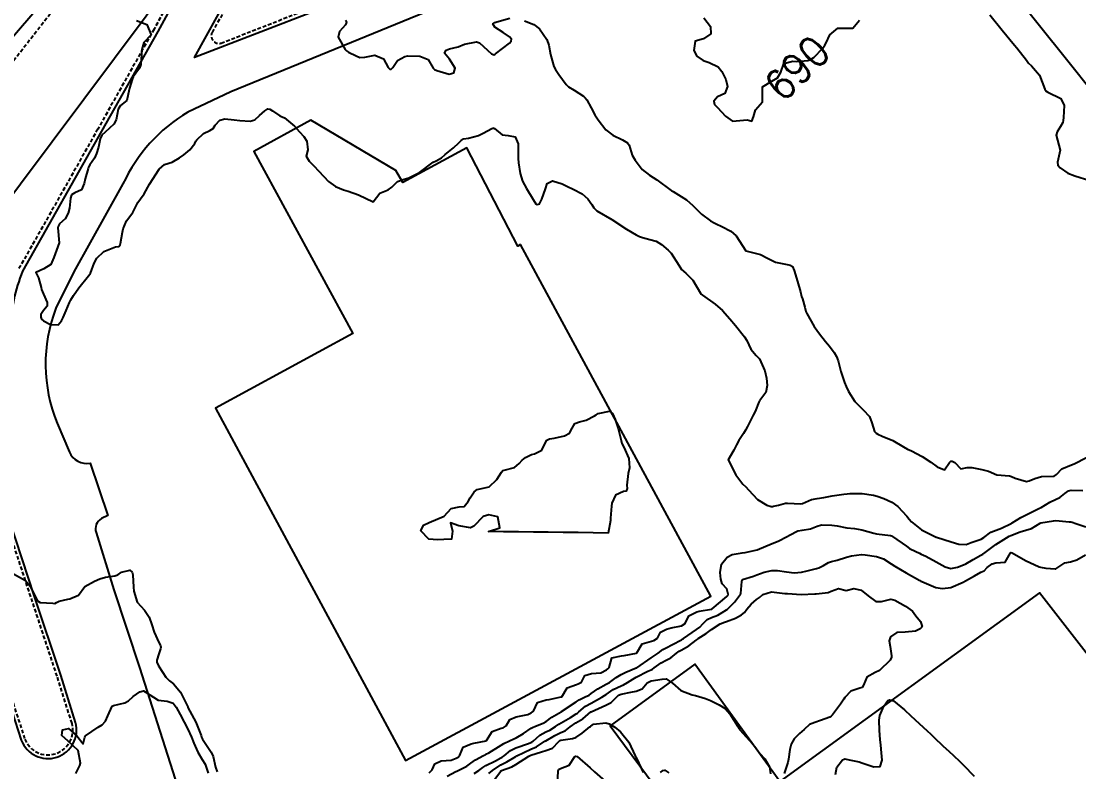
# Model space of a CAD drawing. Header units: metres. Extents: x 292545 to 299085, y 7450245 to 7463078.
# Drawn here: x 296968.9 to 297110.6, y 7452385 to 7452485.5 of the extents above; entities that cross this region are included whole.
import ezdxf
from ezdxf.enums import TextEntityAlignment as Align

# ---------------------------------------------------------------- set-up
doc = ezdxf.new("R2010")
doc.units = ezdxf.units.M
doc.linetypes.add('CONTINUO', pattern=[0])
doc.linetypes.add('DASHED', pattern=[0.75, 0.5, -0.25])
for name, color, linetype in [('Canteiro', 45, 'DASHED'), ('Cotas', 45, 'Continuous'), ('Curvas de Nivel 1m', 11, 'Continuous'), ('Curvas de Nivel 5m', 15, 'Continuous'), ('Edificações', 30, 'Continuous'), ('TEXTO', 45, 'Continuous'), ('Vias Primárias', 230, 'Continuous')]:
    doc.layers.add(name, color=color, linetype=linetype)
doc.styles.add('Style-STANDARD', font='STANDARD.shx')

msp = doc.modelspace()

# ---------------------------------------------------------------- linework, layer by layer
at = {"layer": 'Canteiro'}
for points in [[(296965.53, 7452477.31), (296980.08, 7452495.94), (296988.61, 7452506.56), (296999.8, 7452520.83), (297004.97, 7452526.86), (297014.27, 7452538.31), (297022.21, 7452548.54), (297032.44, 7452561.99), (297039.03, 7452570.04), (297054.39, 7452587.87), (297065.82, 7452601.65), (297076.9, 7452614.08), (297090.89, 7452629.51), (297104.91, 7452644.84), (297113.47, 7452654.55, 0.092628), (297117.86, 7452661.89, -0.917378), (297121.37, 7452658.43, -6.52555)], [(296995.64, 7452482.59), (297006.86, 7452486.99), (297013.92, 7452489.83, 0.461064), (297013.53, 7452491.79, -0.148898), (297004.45, 7452498.31, 0.600586), (297002.15, 7452497.75), (296998.41, 7452490.99), (296994.48, 7452484.13, 0.674645), (296995.64, 7452482.59, -0.911099)]]:
    msp.add_lwpolyline(points, format="xyb", dxfattribs=at)
msp.add_lwpolyline([(297121.37, 7452658.43), (297102.19, 7452638.96), (297089.11, 7452624.75), (297076.37, 7452610.7), (297066.77, 7452600.09), (297053.03, 7452583.85), (297037.43, 7452564.77), (297025.14, 7452548.31), (297016.69, 7452535.79), (297008.02, 7452522.22), (297000.88, 7452510.48), (296993.25, 7452496.57), (296986.66, 7452484.46), (296979.13, 7452471.09), (296968.56, 7452452.39)], dxfattribs=at)
msp.add_lwpolyline([(296949.53, 7452450.25), (296951.41, 7452444.3), (296953.65, 7452437.1), (296956.32, 7452429.01), (296960.43, 7452416.52), (296964.26, 7452404.95), (296967.31, 7452395.61), (296969.34, 7452389.38, 0.945319), (296975.67, 7452391.45), (296973.68, 7452397.78), (296970.15, 7452408.43), (296966.87, 7452418.4), (296962.55, 7452431.75), (296958.93, 7452442.85), (296955.87, 7452452, 0.259761), (296953.49, 7452454.17, 0.554455)], format="xyb", close=True, dxfattribs=at)
at = {"layer": 'Curvas de Nivel 1m', "flags": 128}
for points, elevation in [([(296984.31, 7452485.62), (296985.68, 7452485.08), (296986.29, 7452483.7), (296985.3, 7452482.69), (296985.04, 7452481.72), (296984.95, 7452480.42), (296984.88, 7452479.72), (296984.73, 7452479.23), (296984.23, 7452478.56), (296983.87, 7452478.08), (296983.73, 7452477.73), (296983.36, 7452476.58), (296983.21, 7452475.74), (296983, 7452474.92), (296982.18, 7452474.23), (296981.86, 7452473.75), (296981.57, 7452472.34), (296981.29, 7452471.76), (296980.13, 7452470.68), (296979.65, 7452470.26), (296979.44, 7452469.79), (296979.21, 7452468.68), (296978.93, 7452467.79), (296978.68, 7452467.2), (296978.08, 7452466.31), (296977.89, 7452465.99), (296977.82, 7452465.8), (296977.44, 7452464.43), (296977.32, 7452463.81), (296976.92, 7452462.94), (296976.03, 7452462.55), (296975.61, 7452462.26), (296975.48, 7452461.84), (296975.34, 7452460.5), (296975.15, 7452459.84), (296974.76, 7452459.07), (296973.99, 7452458.38), (296973.8, 7452458.04), (296973.78, 7452457.85), (296973.95, 7452455.85), (296973.23, 7452453.86), (296972.84, 7452452.95), (296971.91, 7452452.37), (296970.81, 7452451.89), (296971.19, 7452451.17), (296971.55, 7452449.88), (296971.6, 7452449.59), (296971.87, 7452448.97), (296972.33, 7452447.87), (296972.36, 7452447.37), (296971.85, 7452446.78), (296971.48, 7452446.24), (296971.49, 7452445.88), (296971.59, 7452445.64), (296971.83, 7452445.39), (296972.77, 7452444.91), (296973.82, 7452444.88), (296974.28, 7452445.39), (296974.5, 7452445.84), (296974.89, 7452446.8), (296975.34, 7452447.84), (296975.5, 7452448.2), (296975.87, 7452448.8), (296976.57, 7452449.82), (296977.9, 7452451.44), (296978.06, 7452451.64), (296978.14, 7452451.8), (296978.62, 7452453.1), (296978.99, 7452453.79), (296979.94, 7452454.7), (296981.48, 7452455.29), (296981.95, 7452455.35), (296982.11, 7452455.59), (296982.15, 7452455.75), (296982.43, 7452457.29), (296982.53, 7452457.74), (296982.96, 7452458.77), (296983.7, 7452459.73), (296983.83, 7452459.91), (296984.01, 7452460.25), (296984.51, 7452461.23), (296984.84, 7452461.72), (296985.35, 7452462.4), (296986.05, 7452463.71), (296987.33, 7452465.69), (296988.08, 7452466.32), (296989.1, 7452466.66), (296990.09, 7452467.21), (296990.67, 7452467.65), (296991.45, 7452468.29), (296992.12, 7452469.14), (296992.28, 7452469.47), (296992.39, 7452469.63), (296993.28, 7452470.47), (296994.14, 7452470.87), (296994.59, 7452471.15), (296994.87, 7452471.6), (296995.46, 7452472.29), (296996.16, 7452472.46), (296997.39, 7452472.34), (296998.15, 7452472.25), (296999.56, 7452472.14), (297000.15, 7452472.33), (297000.8, 7452472.9), (297001.5, 7452473.53), (297001.89, 7452473.8), (297002.17, 7452473.76), (297002.52, 7452473.51), (297003.53, 7452472.87), (297004.15, 7452472.58), (297005.49, 7452471.48), (297006.14, 7452470.7), (297006.74, 7452470.07), (297007.12, 7452469.46), (297007.25, 7452468.31), (297007.06, 7452467.46), (297007.43, 7452466.79), (297008.08, 7452466.16), (297008.75, 7452465.43), (297010.06, 7452464.07), (297010.98, 7452463.41), (297012.05, 7452462.96), (297012.67, 7452462.76), (297014.04, 7452462.26), (297016.02, 7452461.35), (297016.91, 7452462.48), (297018.04, 7452462.94), (297018.54, 7452463.32), (297019.3, 7452464.07), (297020.06, 7452464.33), (297020.79, 7452464.56), (297022.07, 7452465.18), (297022.13, 7452465.22), (297022.22, 7452465.28), (297024.09, 7452466.64), (297024.48, 7452466.85), (297025.18, 7452467.24), (297025.67, 7452467.67), (297026.11, 7452468.04), (297026.78, 7452468.56), (297027.49, 7452469.22), (297027.8, 7452469.54), (297028.13, 7452469.79), (297028.79, 7452469.86), (297030.13, 7452470.22), (297030.78, 7452470.53), (297031.94, 7452471.16), (297032.08, 7452471.22), (297032.14, 7452471.23), (297032.21, 7452471.22), (297032.27, 7452471.16), (297033.32, 7452470.33), (297034.13, 7452470.23), (297035.07, 7452470.06), (297035.47, 7452469.12), (297035.47, 7452467.75), (297035.47, 7452467.12), (297035.51, 7452466.54), (297035.73, 7452465.12), (297036.06, 7452464.12), (297036.59, 7452463.1), (297037.46, 7452461.66), (297037.83, 7452461.09), (297038.02, 7452460.97), (297038.3, 7452461.09), (297038.65, 7452461.71), (297039.14, 7452463.07), (297039.35, 7452463.78), (297040.06, 7452464.16), (297041.37, 7452463.73), (297042.05, 7452463.4), (297042.85, 7452463.03), (297044.04, 7452462.41), (297044.78, 7452461.76), (297045.31, 7452461), (297045.58, 7452460.55), (297046.01, 7452460.11), (297048, 7452458.97), (297049.98, 7452457.69), (297051.27, 7452456.93), (297051.74, 7452456.69), (297051.97, 7452456.59), (297052.42, 7452456.47), (297053.96, 7452456.06), (297054.68, 7452455.61), (297055.56, 7452454.88), (297055.95, 7452454.48), (297057.01, 7452452.86), (297057.35, 7452452.29), (297057.91, 7452451.78), (297058.85, 7452450.84), (297059.89, 7452449.11), (297060, 7452448.95), (297060.16, 7452448.83), (297061.87, 7452447.65), (297062.85, 7452446.79), (297063.84, 7452445.67), (297064.58, 7452444.77), (297065.81, 7452443.27), (297066.11, 7452442.76), (297066.66, 7452441.62), (297067.35, 7452440.74), (297067.58, 7452440.53), (297067.78, 7452440.29), (297068.53, 7452438.72), (297068.76, 7452437.71), (297068.83, 7452436.72), (297068.64, 7452435.81), (297067.83, 7452434.73), (297067.78, 7452434.66), (297067.71, 7452434.48), (297067.2, 7452433.23), (297066.95, 7452432.74), (297066.17, 7452431.25), (297065.93, 7452430.76), (297065.66, 7452430.31), (297065.04, 7452429.38), (297064.71, 7452428.77), (297064.34, 7452428.06), (297063.61, 7452426.78), (297064.61, 7452424.77), (297065.58, 7452423.51), (297065.96, 7452423.14), (297066.31, 7452422.75), (297067.55, 7452421.46), (297068.77, 7452420.72), (297069.36, 7452420.53), (297069.54, 7452420.53), (297069.69, 7452420.56), (297070.34, 7452420.7), (297071.27, 7452420.96), (297071.55, 7452420.97), (297073.33, 7452420.88), (297073.55, 7452420.94), (297074.76, 7452421.44), (297075.55, 7452421.59), (297076.44, 7452421.75), (297077.56, 7452421.97), (297079.12, 7452422.16), (297079.56, 7452422.21), (297079.9, 7452422.25), (297081.56, 7452422.28), (297083.07, 7452422.06), (297083.56, 7452421.92), (297084.47, 7452421.61), (297085.55, 7452421.12), (297086.33, 7452420.51), (297087.53, 7452419.24), (297087.87, 7452418.84), (297088.18, 7452418.49), (297089.51, 7452417.41), (297091.39, 7452416.45), (297091.49, 7452416.41), (297091.54, 7452416.4), (297093.49, 7452415.78), (297094.53, 7452415.46), (297095.48, 7452415.45), (297096.18, 7452415.7), (297097.49, 7452416.16), (297097.86, 7452416.37), (297098.79, 7452417.07), (297099.51, 7452417.36), (297100.22, 7452417.64), (297101.52, 7452418.25), (297101.58, 7452418.27), (297101.68, 7452418.33), (297102.8, 7452419.04), (297103.53, 7452419.39), (297105.32, 7452420.28), (297105.54, 7452420.41), (297106.72, 7452421.1), (297107.56, 7452421.51), (297108.06, 7452421.75), (297108.73, 7452422.25), (297109.2, 7452422.61), (297109.57, 7452422.72), (297111.13, 7452422.65)], 692), ([(297012.32, 7452485.67), (297012.42, 7452485.5), (297012.45, 7452485.4), (297012.43, 7452485.28), (297012.31, 7452485.05), (297011.53, 7452484.17), (297011.35, 7452483.41), (297012.27, 7452481.76), (297012.44, 7452481.57), (297012.73, 7452481.39), (297013.77, 7452480.89), (297014.26, 7452480.69), (297014.9, 7452480.73), (297016.26, 7452480.97), (297017.43, 7452480.51), (297018.02, 7452479.32), (297018.24, 7452479.09), (297018.45, 7452479.11), (297018.67, 7452479.32), (297019.27, 7452480.29), (297020.26, 7452480.82), (297020.68, 7452480.88), (297022.26, 7452480.85), (297023.39, 7452480.4), (297024.05, 7452479.25), (297024.24, 7452479.06), (297024.55, 7452478.93), (297026.23, 7452478.45), (297026.85, 7452478.6), (297027.02, 7452479.22), (297026.25, 7452480.45), (297025.58, 7452481.24), (297025.83, 7452481.67), (297026.27, 7452481.81), (297027.4, 7452482.09), (297028.28, 7452482.46), (297029.89, 7452482.79), (297030.28, 7452482.65), (297031.9, 7452481.16), (297032.26, 7452481.03), (297032.35, 7452481.07), (297032.44, 7452481.16), (297034.28, 7452482.58), (297034.54, 7452482.87), (297034.58, 7452483.13), (297034.29, 7452483.43), (297033.43, 7452484.01), (297032.31, 7452484.72), (297032.06, 7452485.16), (297032.18, 7452485.29), (297032.31, 7452485.34), (297032.6, 7452485.44), (297034.32, 7452485.93)], 691), ([(297036.32, 7452485.58), (297037.54, 7452485.1), (297038.3, 7452484.51), (297039.29, 7452483.07), (297039.55, 7452482.34), (297039.77, 7452481.07), (297040.24, 7452479.47), (297040.45, 7452479.06), (297040.9, 7452478.38), (297041.88, 7452477.04), (297042.21, 7452476.75), (297042.95, 7452476.29), (297044.2, 7452475.5), (297044.45, 7452475.27), (297044.64, 7452475.01), (297045.24, 7452473.94), (297045.75, 7452473), (297045.9, 7452472.73), (297046.16, 7452472.3), (297047.2, 7452470.98), (297048.13, 7452470.28), (297049.45, 7452469.62), (297050.12, 7452469.23), (297050.33, 7452468.94), (297050.75, 7452467.59), (297051.13, 7452466.93), (297051.55, 7452466.39), (297052.08, 7452465.68), (297053.04, 7452464.91), (297054.06, 7452464.27), (297055.94, 7452462.87), (297056, 7452462.82), (297056.04, 7452462.79), (297056.21, 7452462.7), (297058.03, 7452461.6), (297058.88, 7452460.84), (297060.01, 7452459.7), (297061.22, 7452458.81), (297061.72, 7452458.53), (297061.99, 7452458.38), (297062.75, 7452458.02), (297063.98, 7452457.4), (297064.68, 7452456.77), (297065.95, 7452454.76), (297067.95, 7452454.28), (297068.85, 7452453.81), (297069.93, 7452453.27), (297071.72, 7452452.89), (297071.93, 7452452.85), (297072.21, 7452452.68), (297072.45, 7452452.15), (297072.88, 7452450.67), (297073.28, 7452449.27), (297073.45, 7452448.67), (297073.55, 7452448.34), (297073.86, 7452447.21), (297074.01, 7452446.66), (297074.14, 7452446.36), (297075.12, 7452444.65), (297075.82, 7452443.66), (297076.66, 7452442.63), (297077.16, 7452441.98), (297077.79, 7452441.15), (297078.14, 7452440.61), (297078.35, 7452440.04), (297078.68, 7452438.6), (297079.18, 7452437.15), (297079.43, 7452436.59), (297079.73, 7452435.94), (297080.58, 7452434.58), (297081.7, 7452433.47), (297082.56, 7452432.56), (297082.87, 7452431.75), (297083.22, 7452430.55), (297083.45, 7452430.33), (297083.66, 7452430.2), (297084.25, 7452429.94), (297085.65, 7452429.35), (297087.11, 7452428.51), (297087.64, 7452428.22), (297088.15, 7452427.98), (297089.62, 7452427.22), (297090.76, 7452426.46), (297091.61, 7452425.83), (297092.6, 7452425.44), (297093.24, 7452426.43), (297093.46, 7452426.59), (297093.62, 7452426.58), (297093.98, 7452426.42), (297094.76, 7452425.56), (297095.61, 7452425.75), (297096.25, 7452425.75), (297097.6, 7452425.46), (297098.47, 7452425.24), (297099.6, 7452424.78), (297101.3, 7452424.62), (297101.59, 7452424.53), (297102.05, 7452424.33), (297103.59, 7452423.89), (297103.94, 7452423.95), (297104.68, 7452424.29), (297105.6, 7452424.55), (297107.29, 7452424.57), (297107.6, 7452424.82), (297108.3, 7452425.56), (297109.61, 7452426.11), (297109.96, 7452426.23), (297111.62, 7452427.08)], 691), ([(297023.52, 7452384.85), (297023.93, 7452385.25), (297024.31, 7452386.07), (297025.13, 7452386.44), (297026.47, 7452386.55), (297027.14, 7452386.8), (297027.41, 7452386.94), (297027.64, 7452387.21), (297028.08, 7452388.27), (297029.16, 7452388.74), (297029.53, 7452388.81), (297031.16, 7452389.13), (297031.23, 7452389.17), (297031.96, 7452390.38), (297033.19, 7452390.81), (297033.45, 7452390.88), (297033.84, 7452391.13), (297034.32, 7452392.01), (297035.21, 7452392.37), (297036.77, 7452392.65), (297037.21, 7452392.9), (297037.33, 7452392.97), (297037.5, 7452393.09), (297038.04, 7452394.27), (297039.23, 7452394.61), (297039.61, 7452394.68), (297041.23, 7452395.01), (297041.29, 7452395.05), (297042.04, 7452396.24), (297043.26, 7452396.69), (297043.52, 7452396.76), (297043.93, 7452397.01), (297044.39, 7452397.89), (297045.27, 7452398.16), (297046.54, 7452398.24), (297047.28, 7452398.65), (297047.48, 7452398.77), (297047.67, 7452398.97), (297048.02, 7452400.24), (297049.3, 7452400.51), (297049.67, 7452400.57), (297051.3, 7452400.9), (297051.34, 7452400.93), (297052.09, 7452402.15), (297053.33, 7452402.47), (297053.66, 7452402.56), (297054.14, 7452402.89), (297054.53, 7452403.7), (297055.35, 7452404.1), (297055.94, 7452404.28), (297057.35, 7452404.56), (297057.82, 7452404.85), (297058.34, 7452405.87), (297059.38, 7452406.4), (297059.71, 7452406.49), (297061.38, 7452406.78), (297061.41, 7452406.78), (297061.45, 7452406.81), (297063.4, 7452408.47), (297063.56, 7452408.62), (297063.61, 7452408.78), (297063.41, 7452409.5), (297062.8, 7452410.18), (297062.6, 7452410.79), (297062.53, 7452411.7), (297062.72, 7452412.79), (297063.46, 7452413.75), (297064.13, 7452414.11), (297065.47, 7452414.31), (297065.86, 7452414.36), (297067.47, 7452414.74), (297069.48, 7452415.56), (297070.31, 7452415.88), (297071.49, 7452416.51), (297071.8, 7452416.69), (297072.92, 7452417.25), (297073.5, 7452417.36), (297074.63, 7452417.52), (297075.51, 7452417.89), (297076.1, 7452418.05), (297077.51, 7452418.02), (297078.2, 7452417.93), (297079.51, 7452417.65), (297080.53, 7452417.56), (297081.51, 7452417.4), (297083.1, 7452416.95), (297083.5, 7452416.87), (297085.36, 7452416.65), (297085.49, 7452416.6), (297085.63, 7452416.52), (297087.48, 7452415.19), (297087.9, 7452414.92), (297088.77, 7452414.48), (297089.26, 7452414.26), (297089.47, 7452414.16), (297090.08, 7452413.86), (297091.46, 7452413.12), (297092.7, 7452412.44), (297093.44, 7452412.23), (297094.33, 7452412.42), (297095.14, 7452412.71), (297095.45, 7452412.85), (297096.43, 7452413.42), (297097.47, 7452414), (297097.71, 7452414.14), (297098.02, 7452414.37), (297099.48, 7452415.44), (297100.89, 7452416.34), (297101.27, 7452416.55), (297101.5, 7452416.65), (297102.71, 7452417.12), (297103.51, 7452417.37), (297104.23, 7452417.58), (297105.4, 7452418.28), (297105.52, 7452418.33), (297107.2, 7452418.59), (297107.53, 7452418.63), (297109.28, 7452418.49), (297109.53, 7452418.47), (297109.72, 7452418.43), (297110.2, 7452418.23), (297111.52, 7452417.82)], 693), ([(297025.95, 7452384.39), (297027.12, 7452385.02), (297027.25, 7452385.08), (297027.5, 7452385.21), (297028.57, 7452385.76), (297029.13, 7452386.13), (297029.75, 7452386.57), (297030.83, 7452387.17), (297031.04, 7452387.28), (297031.14, 7452387.34), (297031.51, 7452387.52), (297033.16, 7452388.55), (297033.53, 7452388.76), (297034.31, 7452389.13), (297034.89, 7452389.4), (297035.17, 7452389.54), (297036.18, 7452390.1), (297037.19, 7452390.82), (297037.36, 7452390.92), (297037.76, 7452391.08), (297038.79, 7452391.48), (297039.2, 7452391.72), (297039.98, 7452392.29), (297041.21, 7452393.01), (297041.28, 7452393.05), (297043.23, 7452394.37), (297043.63, 7452394.61), (297044.45, 7452395.01), (297044.97, 7452395.27), (297045.24, 7452395.46), (297046.14, 7452396.1), (297047.26, 7452396.72), (297047.42, 7452396.81), (297047.68, 7452396.97), (297048.61, 7452397.62), (297049.27, 7452398), (297049.9, 7452398.32), (297051.28, 7452398.9), (297051.35, 7452398.93), (297053.3, 7452400.25), (297053.69, 7452400.51), (297054.21, 7452400.89), (297054.84, 7452401.35), (297055.31, 7452401.61), (297056.14, 7452402.05), (297057.33, 7452402.68), (297057.44, 7452402.75), (297057.6, 7452402.86), (297059.35, 7452404.05), (297059.8, 7452404.38), (297060.22, 7452404.82), (297060.78, 7452405.39), (297061.37, 7452405.64), (297062.2, 7452405.96), (297063.38, 7452406.68), (297063.44, 7452406.72), (297063.51, 7452406.78), (297064.46, 7452407.7), (297065.25, 7452408.76), (297065.29, 7452408.87), (297065.42, 7452410.48), (297065.48, 7452410.7), (297065.54, 7452410.76), (297066.99, 7452411.19), (297067.43, 7452411.35), (297068.42, 7452411.74), (297069.44, 7452411.96), (297070.2, 7452411.95), (297071.44, 7452411.76), (297072.45, 7452411.66), (297073.44, 7452411.74), (297074.2, 7452411.9), (297075.45, 7452412.2), (297075.77, 7452412.32), (297076.37, 7452412.63), (297077.06, 7452413.02), (297077.46, 7452413.15), (297078.19, 7452413.34), (297079.46, 7452413.73), (297080.14, 7452413.9), (297081.47, 7452414.08), (297081.96, 7452414.07), (297083.47, 7452413.83), (297084.42, 7452413.5), (297085.46, 7452412.83), (297085.92, 7452412.52), (297087.44, 7452411.62), (297089.28, 7452410.62), (297089.42, 7452410.54), (297089.56, 7452410.47), (297091.42, 7452409.67), (297092.31, 7452409.54), (297093.42, 7452409.69), (297095.08, 7452410.41), (297095.42, 7452410.58), (297096.6, 7452411.22), (297097.44, 7452411.71), (297097.89, 7452411.92), (297098.32, 7452412.37), (297098.97, 7452412.84), (297099.45, 7452412.97), (297100.72, 7452413.08), (297101.42, 7452414.33), (297101.47, 7452414.35), (297101.68, 7452414.33), (297103.46, 7452413.28), (297105.28, 7452412.45), (297105.44, 7452412.39), (297106.17, 7452412.27), (297107.44, 7452412.16), (297107.53, 7452412.18), (297107.64, 7452412.26), (297108.72, 7452412.99), (297109.46, 7452413.12), (297110.33, 7452413.36), (297111.47, 7452414.07)], 694), ([(296967.85, 7452411.49), (296969.42, 7452410.62), (296970.03, 7452409.89), (296970.67, 7452408.62), (296971.06, 7452407.88), (296971.38, 7452407.68), (296973.09, 7452407.56), (296973.38, 7452407.55), (296973.57, 7452407.66), (296973.96, 7452407.84), (296975.1, 7452408.12), (296975.39, 7452408.17), (296976.56, 7452408.65), (296977.4, 7452409.81), (296978.69, 7452410.52), (296979.42, 7452410.84), (296980.16, 7452411.04), (296981.42, 7452411.23), (296981.81, 7452411.37), (296982.32, 7452411.75), (296983.44, 7452411.99), (296983.71, 7452411.73), (296983.8, 7452411.35), (296983.9, 7452409.72), (296983.95, 7452409.18), (296984.39, 7452407.72), (296985.37, 7452406.63), (296986, 7452405.7), (296986.36, 7452404.69), (296986.69, 7452403.7), (296987.32, 7452402.31), (296987.55, 7452401.92), (296987.59, 7452401.69), (296987.53, 7452401.46), (296987.3, 7452400.77), (296987.03, 7452399.95), (296987.03, 7452399.69), (296987.28, 7452399.19), (296987.86, 7452398.27), (296988.23, 7452397.68), (296988.75, 7452397.16), (296989.25, 7452396.78), (296990.21, 7452395.65), (296991.18, 7452393.67), (296991.2, 7452393.64), (296991.21, 7452393.61), (296992.28, 7452391.63), (296992.96, 7452389.83), (296993.04, 7452389.62), (296993.17, 7452389.37), (296994.33, 7452387.6), (296994.57, 7452387.04), (296994.89, 7452385.59), (296995.11, 7452384.97)], 693), ([(297031.54, 7452384.74), (297032, 7452385.16), (297033.13, 7452385.91), (297033.93, 7452386.33), (297035.14, 7452387.05), (297035.26, 7452387.12), (297037.15, 7452388), (297037.9, 7452388.34), (297039.05, 7452389.07), (297039.12, 7452389.12), (297039.16, 7452389.15), (297040.37, 7452389.87), (297041.18, 7452390.23), (297041.75, 7452390.48), (297042.41, 7452391.03), (297043.2, 7452391.56), (297044.14, 7452392.07), (297045.2, 7452393), (297045.24, 7452393.02), (297047.22, 7452393.89), (297047.94, 7452394.25), (297048.59, 7452394.96), (297048.92, 7452395.27), (297049.24, 7452395.38), (297050.54, 7452395.64), (297051.25, 7452395.8), (297052.08, 7452396.09), (297052.75, 7452396.91), (297053.27, 7452397.16), (297054.75, 7452397.41), (297055.27, 7452397.45), (297056.14, 7452396.87), (297057.25, 7452395.89), (297058.79, 7452395.29), (297059.24, 7452395.21), (297060.58, 7452394.82), (297061.23, 7452394.52), (297062.38, 7452393.94), (297063.22, 7452393.45), (297063.84, 7452392.77), (297064.91, 7452391.04), (297065.06, 7452390.76), (297065.12, 7452390.69), (297065.18, 7452390.62), (297066.85, 7452388.74), (297067.16, 7452388.36), (297067.86, 7452387.44), (297068.52, 7452386.72), (297069.13, 7452385.64), (297069.28, 7452384.71)], 696), ([(296976.18, 7452384.75), (296976.7, 7452385.81), (296976.79, 7452386.15), (296976.51, 7452387.82), (296975.16, 7452389.1), (296974.31, 7452389.84), (296974.39, 7452390.63), (296975.18, 7452390.78), (296976.32, 7452389.82), (296977.16, 7452388.75), (296977.37, 7452389.61), (296977.48, 7452389.81), (296979.18, 7452390.97), (296979.7, 7452391.27), (296980.15, 7452391.77), (296980.47, 7452392.5), (296981.06, 7452393.76), (296981.13, 7452393.84), (296981.21, 7452393.88), (296982.73, 7452394.23), (296983.22, 7452394.5), (296983.88, 7452395.08), (296984.74, 7452395.72), (296985.24, 7452395.85), (296985.46, 7452395.71), (296987.23, 7452394.57), (296988.42, 7452394.47), (296989.22, 7452394.19), (296989.64, 7452393.66), (296990.17, 7452392.68), (296990.68, 7452391.65), (296991.18, 7452390.69), (296991.66, 7452389.64), (296991.98, 7452388.81), (296992.51, 7452387.63), (296993.13, 7452386.64), (296993.51, 7452386), (296993.66, 7452385.61), (296993.9, 7452384.82)], 694), ([(297032.29, 7452383.96), (297033.12, 7452385.06), (297033.15, 7452385.11), (297033.22, 7452385.14), (297034.59, 7452385.67), (297035.13, 7452385.95), (297036.87, 7452387.09), (297037.14, 7452387.21), (297038.57, 7452387.65), (297039.15, 7452387.82), (297040.06, 7452388.15), (297040.89, 7452389.05), (297041.04, 7452389.18), (297041.17, 7452389.22), (297042.75, 7452389.44), (297043.17, 7452389.6), (297044.04, 7452390.15), (297045.05, 7452391), (297045.14, 7452391.06), (297045.19, 7452391.09), (297045.57, 7452391.37), (297047.2, 7452391.53), (297047.64, 7452391.41), (297048.4, 7452390.96), (297049.18, 7452390.34), (297050.31, 7452388.94), (297051.14, 7452387.12), (297051.19, 7452386.98), (297051.22, 7452386.93), (297051.34, 7452386.72), (297052.21, 7452384.91)], 697), ([(297040.73, 7452383.42), (297040.82, 7452385.05), (297040.85, 7452385.31), (297041.12, 7452385.42), (297042.29, 7452385.86), (297043.04, 7452387.02), (297043.14, 7452387.06), (297043.38, 7452387.02), (297045.12, 7452385.53), (297045.71, 7452384.99), (297047.1, 7452383.71)], 698), ([(297054.54, 7452384.89), (297054.86, 7452385.14), (297055.12, 7452385.2), (297055.64, 7452384.87)], 697)]:
    msp.add_lwpolyline(points, dxfattribs=dict(at, elevation=elevation))
at = {"layer": 'Curvas de Nivel 1m', "elevation": 693, "flags": 128}
msp.add_lwpolyline([(297047.7, 7452433.31), (297048.08, 7452432.97), (297048.46, 7452432.18), (297048.84, 7452430.96), (297049.25, 7452429.35), (297049.37, 7452428.95), (297049.64, 7452428.48), (297050.3, 7452426.94), (297050.36, 7452425.7), (297050.21, 7452424.94), (297050, 7452423.37), (297050.05, 7452422.94), (297049.92, 7452422.59), (297049.57, 7452422.54), (297048.49, 7452422.03), (297048.03, 7452420.97), (297047.96, 7452420.55), (297047.84, 7452418.97), (297047.82, 7452418.67), (297047.5, 7452416.97), (297045.5, 7452417), (297043.5, 7452417.02), (297041.5, 7452417.04), (297039.5, 7452417.07), (297037.5, 7452417.09), (297035.5, 7452417.12), (297033.5, 7452417.14), (297031.5, 7452417.16), (297033.01, 7452417.65), (297032.72, 7452419.15), (297031.53, 7452419.41), (297030.75, 7452419.17), (297029.51, 7452417.9), (297029.05, 7452417.65), (297027.51, 7452417.92), (297026.41, 7452418.32), (297026.68, 7452417.22), (297026.54, 7452416.17), (297025.49, 7452416.1), (297024.67, 7452416.05), (297023.49, 7452416.13), (297022.42, 7452417.27), (297022.76, 7452418.02), (297023.51, 7452418.37), (297025.52, 7452419.23), (297026.49, 7452420.26), (297027.54, 7452420.48), (297028.22, 7452420.52), (297028.74, 7452421.2), (297029.04, 7452421.7), (297029.56, 7452422.47), (297029.96, 7452422.79), (297031.57, 7452423.16), (297032.6, 7452424.13), (297033.21, 7452425.14), (297033.4, 7452425.34), (297033.6, 7452425.38), (297034.97, 7452425.75), (297035.61, 7452426.28), (297035.99, 7452426.74), (297036.43, 7452427.1), (297037.24, 7452427.48), (297037.63, 7452427.57), (297038.65, 7452428.05), (297039.14, 7452429.08), (297039.29, 7452429.43), (297039.65, 7452429.58), (297040.29, 7452429.7), (297041.65, 7452430.01), (297042.35, 7452430.34), (297042.69, 7452431.03), (297043.05, 7452431.65), (297043.68, 7452431.86), (297044.59, 7452432.1), (297045.69, 7452432.66), (297045.89, 7452432.8), (297046.2, 7452432.99)], close=True, dxfattribs=at)
at = {"layer": 'Curvas de Nivel 5m', "flags": 128}
for points, elevation in [([(297060.32, 7452485.97), (297061.24, 7452484.81), (297061.28, 7452483.82), (297060.29, 7452483.17), (297059.18, 7452482.84), (297059.02, 7452481.59), (297059.41, 7452480.84), (297060.25, 7452480.29), (297061.05, 7452480.02), (297062.24, 7452479.42), (297062.76, 7452478.79), (297063.27, 7452477.74), (297063.5, 7452476.79), (297063.15, 7452475.84), (297062.19, 7452475.42), (297061.66, 7452474.81), (297061.75, 7452474.38), (297062.17, 7452473.98), (297063.23, 7452472.79), (297064.16, 7452472.14), (297065.67, 7452472.26), (297066.16, 7452472.3), (297066.78, 7452472.12), (297067, 7452472.74), (297067.27, 7452473.64), (297068.18, 7452474.73), (297068.21, 7452476.73), (297069.46, 7452477.48), (297070.23, 7452477.94), (297070.67, 7452478.7), (297071.08, 7452479.86), (297072.26, 7452480.17), (297072.78, 7452480.15), (297074.26, 7452480.26), (297074.56, 7452480.36), (297075.08, 7452480.65), (297076.28, 7452481.91), (297076.56, 7452482.34), (297076.73, 7452482.63), (297077.23, 7452483.69), (297078.3, 7452484.61), (297080.3, 7452484.59), (297081.21, 7452485.69)], 690), ([(297098.65, 7452486.37), (297100.3, 7452484.35), (297101.96, 7452482.33), (297102.28, 7452481.96), (297103.56, 7452480.31), (297103.85, 7452479.91), (297104.25, 7452479.54), (297105.33, 7452478.29), (297106.05, 7452476.44), (297106.11, 7452476.28), (297106.21, 7452476.14), (297106.45, 7452476.04), (297108.2, 7452475.19), (297108.62, 7452474.25), (297108.54, 7452472.63), (297108.5, 7452472.25), (297108.45, 7452471.97), (297108.15, 7452471.42), (297107.69, 7452470.71), (297107.54, 7452470.27), (297108.11, 7452468.26), (297107.73, 7452466.63), (297107.77, 7452466.26), (297108.09, 7452465.87), (297109.14, 7452465.18), (297110.07, 7452464.82), (297112.06, 7452464.21)], 690), ([(297029.57, 7452384.74), (297030.17, 7452385.18), (297030.72, 7452385.58), (297031.13, 7452385.81), (297032.43, 7452386.44), (297033.14, 7452386.84), (297033.33, 7452386.95), (297033.59, 7452387.14), (297034.43, 7452387.85), (297035.15, 7452388.2), (297036.83, 7452388.76), (297037.16, 7452388.89), (297037.29, 7452388.96), (297037.47, 7452389.09), (297038.35, 7452389.91), (297039.18, 7452390.33), (297039.69, 7452390.56), (297040.48, 7452391.06), (297040.9, 7452391.35), (297041.2, 7452391.55), (297042.46, 7452392.28), (297043.21, 7452392.73), (297043.39, 7452392.84), (297043.59, 7452393.02), (297044.47, 7452393.76), (297045.22, 7452394.18), (297046.67, 7452394.98), (297047.01, 7452395.2), (297047.24, 7452395.36), (297048.21, 7452396), (297049.26, 7452396.49), (297049.58, 7452396.62), (297050.1, 7452396.94), (297050.81, 7452397.4), (297051.27, 7452397.65), (297052.85, 7452398.48), (297053.28, 7452398.66), (297053.44, 7452398.74), (297053.67, 7452398.9), (297054.6, 7452399.58), (297055.29, 7452399.95), (297055.91, 7452400.26), (297056.68, 7452400.87), (297057.04, 7452401.13), (297057.31, 7452401.27), (297058.31, 7452401.85), (297059.33, 7452402.64), (297059.44, 7452402.72), (297059.6, 7452402.83), (297060.65, 7452403.51), (297061.35, 7452404.03), (297062.54, 7452404.79), (297063.09, 7452405.05), (297063.36, 7452405.14), (297064.58, 7452405.55), (297065.37, 7452406.02), (297065.79, 7452406.34), (297066.12, 7452406.75), (297066.69, 7452407.44), (297067.39, 7452408.07), (297067.79, 7452408.34), (297068.24, 7452408.73), (297069.41, 7452409.08), (297071.21, 7452408.89), (297071.4, 7452408.86), (297071.56, 7452408.85), (297073.4, 7452408.75), (297075.23, 7452408.82), (297075.4, 7452408.82), (297077.01, 7452409.02), (297077.41, 7452409.18), (297078.37, 7452409.56), (297079.41, 7452409.26), (297080.44, 7452409.55), (297081.41, 7452409.3), (297082.34, 7452408.56), (297083.39, 7452407.78), (297084.14, 7452407.79), (297085.4, 7452408.1), (297085.95, 7452407.96), (297087.38, 7452407.19), (297088.3, 7452406.49), (297088.77, 7452405.88), (297089.36, 7452405.11), (297089.59, 7452404.47), (297089.52, 7452404.3), (297089.35, 7452404.14), (297088.71, 7452403.84), (297087.34, 7452403.69), (297086.22, 7452403.64), (297085.34, 7452403.05), (297085.17, 7452402.52), (297085.32, 7452401.78), (297085.51, 7452400.52), (297085.48, 7452400.34), (297085.3, 7452399.94), (297083.89, 7452398.54), (297083.28, 7452398.28), (297082.19, 7452397.65), (297081.74, 7452396.57), (297081.55, 7452396.28), (297081.26, 7452396.21), (297080.04, 7452395.79), (297079.24, 7452394.94), (297079.1, 7452394.73), (297079.02, 7452394.59), (297078.66, 7452394.03), (297077.58, 7452392.61), (297077.41, 7452392.42), (297077.21, 7452392.31), (297075.97, 7452391.87), (297075.2, 7452391.61), (297074.52, 7452391.32), (297073.79, 7452390.66), (297073.18, 7452390.11), (297072.45, 7452389.4), (297072.05, 7452388.68), (297071.86, 7452387.98), (297071.68, 7452386.68), (297071.61, 7452386.21), (297071.11, 7452384.78)], 695), ([(297078, 7452384.61), (297078.15, 7452385.59), (297078.94, 7452386.6), (297079.14, 7452386.7), (297079.25, 7452386.71), (297079.81, 7452386.59), (297081.14, 7452386.3), (297081.51, 7452386.2), (297083.13, 7452385.65), (297083.98, 7452385.69), (297084.22, 7452386.53), (297084.14, 7452387.52), (297084.04, 7452388.54), (297083.97, 7452389.33), (297083.89, 7452390.54), (297083.83, 7452391.91), (297083.91, 7452392.54), (297084.48, 7452393.78), (297085.02, 7452394.52), (297085.23, 7452394.62), (297085.77, 7452394.51), (297087.22, 7452393.3), (297088.06, 7452392.49), (297089.2, 7452391.45), (297090.27, 7452390.46), (297090.74, 7452390.02), (297091.17, 7452389.62), (297092.43, 7452388.44), (297093.16, 7452387.76), (297093.84, 7452387.11), (297094.58, 7452386.41), (297095.13, 7452385.86), (297096.58, 7452384.39)], 695)]:
    msp.add_lwpolyline(points, dxfattribs=dict(at, elevation=elevation))
at = {"layer": 'Edificações'}
msp.add_lwpolyline([(297035.78, 7452455.62), (297035.43, 7452455.4), (297028.59, 7452468.58), (297020, 7452463.91), (297019.08, 7452465.52), (297007.67, 7452472.28), (297000.05, 7452468.06), (297013.3, 7452443.72), (296994.92, 7452433.71), (297020.38, 7452386.52), (297061.26, 7452408.53)], close=True, dxfattribs=at)
msp.add_lwpolyline([(297168.29, 7452380.58), (297159.57, 7452389.42), (297154.3, 7452384.51), (297162.4, 7452395.39), (297160.14, 7452400.54), (297151.28, 7452387.82), (297138.55, 7452401.46), (297121.07, 7452388.71), (297105.31, 7452408.97), (297070.53, 7452383.68), (297059.15, 7452399.42), (297047.79, 7452391.13), (297063.43, 7452370.06)], dxfattribs=at)
at = {"layer": 'TEXTO', "linetype": 'CONTINUO'}
msp.add_polyline3d([(296922.57, 7452402.08, 0), (297056.94, 7452581.61, 0)], dxfattribs=at)
at = {"layer": 'Vias Primárias'}
for points in [[(296965.42, 7452480.82), (296978.99, 7452496.55), (296988.15, 7452506.92), (296999.34, 7452521.2), (297004.52, 7452527.24), (297013.82, 7452538.67), (297021.74, 7452548.9), (297031.84, 7452562.34), (297038.43, 7452570.41), (297053.94, 7452588.25), (297065.22, 7452602.07), (297076.47, 7452614.47), (297090.45, 7452629.9), (297104.47, 7452645.23), (297113.04, 7452654.93, 0.091786)], [(297112.22, 7452648.59), (297102.3, 7452638.56), (297089.54, 7452624.35), (297076.8, 7452610.3), (297067.21, 7452599.71), (297053.48, 7452583.48), (297037.89, 7452564.41), (297025.62, 7452547.98), (297017.18, 7452535.46), (297008.52, 7452521.91), (297001.38, 7452510.19), (296993.76, 7452496.29), (296987.17, 7452484.17), (296979.64, 7452470.8), (296969.04, 7452452.04, 0.079616), (296967.32, 7452444.26)], [(297171.9, 7452383.87), (297168.66, 7452390.95), (297163.91, 7452401.18), (297160.61, 7452407.89), (297157.4, 7452411.79), (297149.8, 7452426.71), (297142.69, 7452438.01), (297131.19, 7452452.44), (297119.85, 7452466.7), (297110.19, 7452478.83), (297098.14, 7452493.93), (297089.9, 7452504.39), (297083.37, 7452512.43, 0.096446), (297079, 7452514.73, 0.15485), (297073.34, 7452513.43), (297058.25, 7452505.16), (297041.01, 7452495.63), (297026.14, 7452488), (296996.94, 7452476.05), (296991.17, 7452473.34, 0.149456), (296982.5, 7452463.74), (296975.92, 7452451.98), (296973.52, 7452447.07, 0.192754), (296973.69, 7452431.69)], [(297023.08, 7452492.99), (297008.79, 7452487.1), (296992.08, 7452480.67), (296996.69, 7452489), (297000.58, 7452495.92), (297003.97, 7452502.16, 0.43045), (297023.08, 7452492.99, 0.598034)], [(296973.69, 7452431.69), (296975.32, 7452427.82, 0.3546), (296978.1, 7452426.33), (296980.45, 7452419.33), (296979.64, 7452418.91, 0.37367), (296978.9, 7452417.02), (296981.28, 7452409.37), (296984.71, 7452398.98), (296989.48, 7452384.01), (296999.13, 7452354.69), (297009.25, 7452324.52), (297013.47, 7452311.81), (297014.31, 7452308.82)]]:
    msp.add_lwpolyline(points, format="xyb", dxfattribs=at)
msp.add_lwpolyline([(296948.86, 7452450.05), (296950.76, 7452444.06), (296953.18, 7452436.95), (296955.85, 7452428.86), (296959.95, 7452416.36), (296963.78, 7452404.8), (296966.83, 7452395.46), (296968.87, 7452389.21, 0.948607), (296976.15, 7452391.59), (296974.15, 7452397.93), (296970.62, 7452408.59), (296967.34, 7452418.55), (296963.03, 7452431.91), (296959.4, 7452443.01), (296956.34, 7452452.16, 0.210106), (296953.65, 7452454.84, 0.57486)], format="xyb", close=True, dxfattribs=at)

# ---------------------------------------------------------------- texts
at = {"layer": 'Cotas', "style": 'Style-STANDARD'}
msp.add_text('690', height=4, rotation=44.7158, dxfattribs=at).set_placement((297072.84, 7452479.25, 690), align=Align.MIDDLE_CENTER)

doc.saveas('drawing.dxf')
